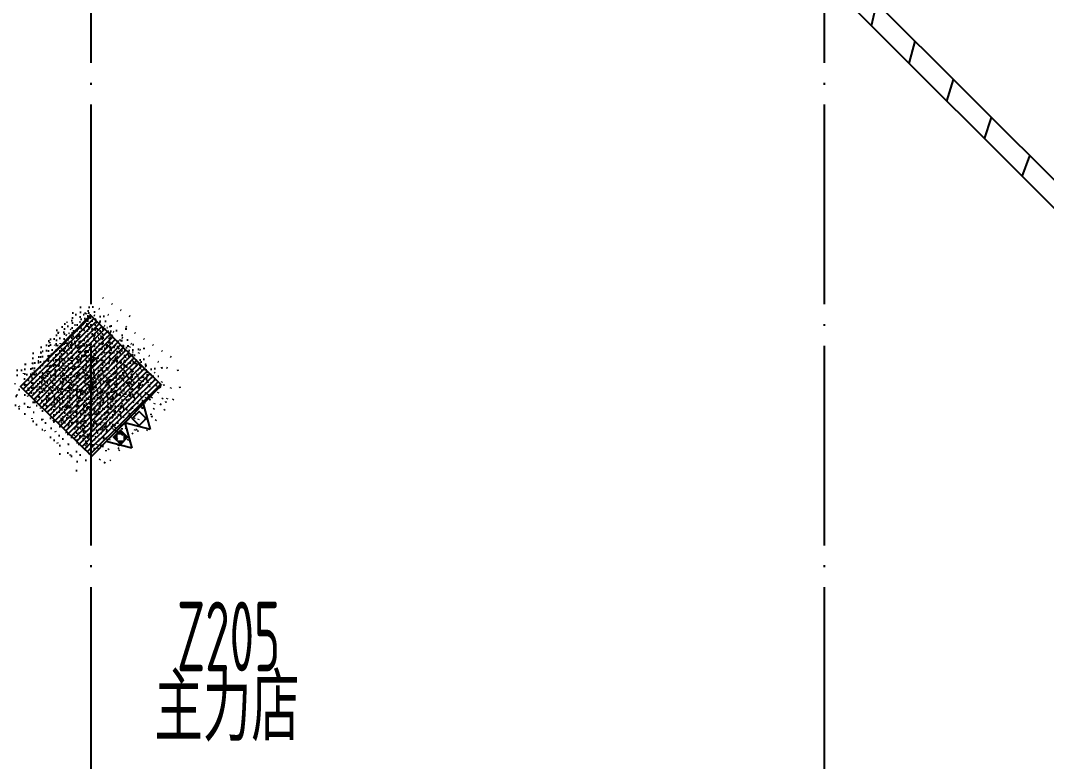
# Model space of a CAD drawing. Header units: inches. Extents: x 0 to 1813292486, y 0 to 3473589894.
# Drawn here: x 600431431 to 600441714, y 3473263223 to 3473270655 of the extents above; entities that cross this region are included whole.
import ezdxf
from ezdxf.xclip import XClip

# ---------------------------------------------------------------- set-up
doc = ezdxf.new("R2010")
doc.units = ezdxf.units.IN
doc.header["$LTSCALE"] = 1000
doc.header["$MEASUREMENT"] = 0
doc.header["$XCLIPFRAME"] = 2
doc.linetypes.add('AX-MALL-GIRD-200$0$DOTE', pattern=[2.4200000000000004, 2, -0.2, 0.02, -0.2])
for name, color, linetype in [('A-Anno-Note', 241, 'Continuous'), ('AX-MALL-DIM-P02$0$A-Detl-Thin', 131, 'Continuous'), ('AX-MALL-GIRD-200$0$A-Grid', 222, 'AX-MALL-GIRD-200$0$DOTE'), ('AX-MALL-P02-200$0$A-Anno-Note', 241, 'Continuous'), ('AX-MALL-WALL-P02$0$A-Anno-Note', 241, 'Continuous'), ('AX-MALL-WALL-P02-QT$0$A-Detl-Thin', 131, 'Continuous'), ('AX-MALL-WALL-P02-QT$0$A-Wall', 2, 'Continuous'), ('AX-MALL-WALL-P02-QT$0$A-Wall-Patt', 13, 'Continuous'), ('AX-MALL-WALL-P02-QT$0$A-Wind', 4, 'Continuous'), ('AX-MALL-WORD-P02$0$A-Anno-Note', 241, 'Continuous'), ('AX-MALL-ZTKD-P02$0$A-Anno-Note', 241, 'Continuous'), ('PX-MALL-P02-LG$0$P-Exsh', 31, 'Continuous'), ('SX-MALL-WALL-L-1F~2F$0$S-COLU', 30, 'Continuous'), ('SX-MALL-WALL-L-1F~2F$0$S-PATT-WALL', 83, 'Continuous'), ('SX-MALL-WALL-L-1F~2F$0$单形心', 4, 'Continuous')]:
    doc.layers.add(name, color=color, linetype=linetype)
doc.styles.add('AX-MALL-WORD-P02$0$STANDARD', font='gbenor.shx', dxfattribs={"bigfont": 'gbcbig.shx'})

# ---------------------------------------------------------------- blocks, each defined once
blk = doc.blocks.new('AX-MALL-WORD-P02')
at = {"layer": 'AX-MALL-WORD-P02$0$A-Anno-Note', "style": 'AX-MALL-WORD-P02$0$STANDARD', "width": 0.6}
blk.add_text('Z205', height=700, rotation=339.5681613092015, dxfattribs=at).set_placement((600263668.1573956, 3473171941.43947))
at = {"layer": 'AX-MALL-WORD-P02$0$A-Anno-Note', "style": 'AX-MALL-WORD-P02$0$STANDARD'}
blk.add_text('主力店', height=675.177304964539, rotation=339.5681613092015, dxfattribs=at).set_placement((600263210.3408706, 3473171362.655565))
blk = doc.blocks.new('AX-MALL-GIRD-200')
at = {"layer": 'AX-MALL-GIRD-200$0$A-Grid'}
for p, q in [((600276670.8627876, 3473209317.449277), (600237941.3238384, 3473105353.722196)), ((600283558.4606664, 3473206751.616964), (600244828.9217169, 3473102787.889884))]:
    blk.add_line(p, q, dxfattribs=at)
blk = doc.blocks.new('SX-MALL-WALL-L-1F~2F$0$BANWANG_XINGXIN')
at = {"color": 0}
for points in [[(0.7071067811865476, 0.7071067811865475), (-0.7071067811865477, -0.7071067811865475)], [(-0.7071067811865475, 0.7071067811865476), (0.7071067811865474, -0.7071067811865477)]]:
    blk.add_lwpolyline(points, dxfattribs=at)
blk = doc.blocks.new('SX-MALL-WALL-L-1F~2F')
at = {"layer": 'SX-MALL-WALL-L-1F~2F$0$S-PATT-WALL'}
h = blk.add_hatch(dxfattribs=at)
h.set_pattern_fill('钢筋混凝土', color=256, scale=15, pattern_type=2)
h.set_pattern_definition([(24.56816130815008, (600489004.1230397, 3473080197.013236), (-15.59158029745912, 34.10502343977914), []), (29.56816130815006, (600489004.1230397, 3473080197.013236), (97.5344542171826, -46.37920051398538), [11.25, -123.75]), (334.5681613081501, (600489004.1230397, 3473080197.013236), (19.88439777930017, 112.9961142827253), [9, -99]), (80.01956130815012, (600489012.2509109, 3473080193.148303), (117.4189029658788, 66.6168216839979), [9.5610285, -105.1713168]), (25.75236130815008, (600489014.5958247, 3473080225.12588), (141.3476152528259, -79.15081592630247), [16.875, -185.625]), (76.20376130815006, (600489026.3747884, 3473080218.529971), (182.3878362876287, 87.98253897347955), [14.3415432, -157.75695]), (330.7523613081502, (600489014.5958247, 3473080225.12588), (182.3877676282036, 87.98268140644709), [13.5, -148.5]), (0.5681613081500814, (600489026.0339507, 3473080212.861326), (62.82047319491907, -87.84980448086725), [11.25, -123.75]), (305.5681613081501, (600489026.0339507, 3473080212.861326), (72.17288941709447, 89.1884810456373), [9, -99]), (51.01956130815006, (600489031.2689854, 3473080205.540506), (134.993362547283, 1.3385713151864), [9.5610285, -105.1713168]), (17.0681613081501, (600489004.1230397, 3473080197.013236), (19.14085715649212, 46.15589493569336), [0, -97.8, 0, -100.5, 0, -99.375]), (347.0681613081501, (600489004.1230397, 3473080197.013236), (57.63084700166313, 41.66442755962087), [0, -57.29999999999988, 0, -95.54999999999976, 0, -37.87499999999988]), (307.0681613081501, (600488972.7774413, 3473080208.690391), (73.85474000759697, -31.12342332408592), [0, -37.5, 0, -117, 0, -155.25]), (297.0681613081501, (600488958.721119, 3473080213.926783), (87.21641676176716, -16.46683783358974), [0, -48.75, 0, -77.69999999999999, 0, -110.25])])
h.paths.add_polyline_path([(600264525.590593, 3473174684.560982), (600264101.961042, 3473175590.39651), (600263196.1255144, 3473175166.766959), (600263619.7550657, 3473174260.931431)])
at = {"layer": 'SX-MALL-WALL-L-1F~2F$0$S-COLU'}
blk.add_lwpolyline([(600264525.590593, 3473174684.560982), (600264101.961042, 3473175590.39651), (600263196.1255144, 3473175166.766959), (600263619.7550657, 3473174260.931431)], close=True, dxfattribs=at)
at = {"layer": 'SX-MALL-WALL-L-1F~2F$0$单形心', "xscale": 50, "yscale": 50, "zscale": 50}
blk.add_blockref('SX-MALL-WALL-L-1F~2F$0$BANWANG_XINGXIN', (600263860.8580542, 3473174925.663971), dxfattribs=at)
blk = doc.blocks.new('SX-MALL-WALL-L-2F~3F')
ref = blk.add_blockref('SX-MALL-WALL-L-1F~2F', (0, 0))
XClip(ref).set_block_clipping_path([(600349769.7341375, 3473074679.418533), (600357001.7302529, 3473071985.287766), (600356499.8725733, 3473070638.124951), (600359302.5086629, 3473069594.060767), (600362345.1765132, 3473077761.653201), (600381551.4312518, 3473070606.759726), (600391553.7259278, 3473066880.611454), (600387749.827644, 3473056669.608357), (600391632.1759799, 3473055223.319679), (600395635.5522461, 3473065969.791956), (600406982.2408491, 3473061742.817497), (600403058.8006672, 3473051210.921831), (600412723.2437257, 3473047610.6332), (600445093.3740637, 3473134503.466942), (600393055.2444371, 3473153889.197227), (600387463.4997383, 3473138878.984498), (600380158.3525343, 3473141600.366193), (600382830.751978, 3473148774.027779), (600388210.8522022, 3473146769.782572), (600390696.2253517, 3473153441.399696), (600277474.697425, 3473195619.741203), (600273446.9822528, 3473184807.934726), (600257129.111771, 3473190886.82031), (600241575.9633431, 3473149136.690594), (600258197.8999482, 3473142944.531458), (600255239.7303221, 3473135003.762026), (600263182.3271956, 3473132044.911624), (600260741.6763649, 3473125493.34496), (600269350.4970673, 3473122286.306632), (600271511.1407766, 3473128086.235537), (600286270.1853781, 3473122588.058336), (600284109.5416689, 3473116788.129431), (600282580.7823727, 3473112684.400902), (600291840.7574171, 3473109234.788475), (600290827.7957876, 3473106515.642598), (600293360.405141, 3473105572.171298), (600294731.2544166, 3473109252.0137), (600323175.4764534, 3473098655.706329), (600321336.3302773, 3473093718.790065), (600344750.773286, 3473084996.222976), (600341987.4689643, 3473077578.540671), (600344583.6790427, 3473076611.376234), (600346015.5062013, 3473080454.904757), (600351201.5612961, 3473078522.947055)])
blk = doc.blocks.new('SX-MALL-WALL-2F~3F')
blk.add_blockref('SX-MALL-WALL-L-2F~3F', (0, 0))
blk = doc.blocks.new('AX-MALL-WALL-P02-QT')
at = {"layer": 'AX-MALL-WALL-P02-QT$0$A-Wall-Patt'}
h = blk.add_hatch(dxfattribs=at)
h.set_pattern_fill('普通砖', color=256, scale=200, style=0)
h.set_pattern_definition([(45, (0, 359.0227), (-353.55353201463, 353.55353201463), [])])
h.paths.add_polyline_path([(600268543.9825943, 3473184367.89724), (600268480.6742258, 3473184265.979854), (600275749.4683285, 3473168365.503313), (600275931.3632028, 3473168448.655311), (600268662.8160149, 3473184348.591726)])
at = {"layer": 'AX-MALL-WALL-P02-QT$0$A-Wall'}
for p, q in [((600268662.8160149, 3473184348.591726), (600275931.3632028, 3473168448.655311)), ((600268480.6742258, 3473184265.979854), (600275749.4683285, 3473168365.503313))]:
    blk.add_line(p, q, dxfattribs=at)
at = {"layer": 'AX-MALL-WALL-P02-QT$0$A-Detl-Thin'}
blk.add_blockref('SX-MALL-WALL-2F~3F', (0, 0), dxfattribs=at)
at = {"layer": 'AX-MALL-WALL-P02-QT$0$A-Wind'}
blk.add_blockref('AX-MALL-GIRD-200', (0, 0), dxfattribs=at)
blk = doc.blocks.new('AX-MALL-WALL-P02')
at = {"layer": 'AX-MALL-WALL-P02$0$A-Anno-Note'}
blk.add_blockref('AX-MALL-WORD-P02', (0, 0), dxfattribs=at)
blk.add_blockref('AX-MALL-WALL-P02-QT', (0, 0), dxfattribs=at)
blk = doc.blocks.new('PX-MALL-P02-LG$0$MHQ')
at = {"layer": 'PX-MALL-P02-LG$0$P-Exsh', "ltscale": 0.7}
h = blk.add_hatch(dxfattribs=at)
h.set_pattern_fill('ANSI31', color=256, scale=25, style=0)
h.set_pattern_definition([(45, (-160019.2306599375, -42228.3236173685), (-28.0633003783411, 28.0633003783411), [])])
h.paths.add_polyline_path([(-75.0000000015425, 185.1731819980414), (75, 185.1731819980414), (75, 35.17318199802685), (-75.0000000015425, 35.17318199802685)])
for points in [[(0, 346.4101615137042), (-200, -1.455191522836685e-11), (200, -1.455191522836685e-11)], [(0, 346.4101615137042), (-200, -1.455191522836685e-11), (200, -1.455191522836685e-11)], [(0, 346.4101615137042), (-200, -1.455191522836685e-11), (200, -1.455191522836685e-11)], [(-75.0000000015425, 185.1731819980414), (75, 185.1731819980414), (75, 35.17318199802685), (-75.0000000015425, 35.17318199802685)]]:
    blk.add_lwpolyline(points, close=True, dxfattribs=at)
blk = doc.blocks.new('PX-MALL-P02-LG$0$A$C301F1425')
at = {"layer": 'PX-MALL-P02-LG$0$P-Exsh', "ltscale": 0.7}
for p in [(-200, 1.455191522836685e-11), (200, 1.455191522836685e-11)]:
    blk.add_blockref('PX-MALL-P02-LG$0$MHQ', p, dxfattribs=at)
blk = doc.blocks.new('PX-MALL-P02-LG')
at = {"xscale": -0.6600000001490101, "yscale": 0.6600000001490101, "zscale": 0.6600000001490112, "rotation": 205.0639492471414}
blk.add_blockref('PX-MALL-P02-LG$0$A$C301F1425', (600264047.3094345, 3473174460.884577), dxfattribs=at)
blk = doc.blocks.new('AX-MALL-ZTKD-P02')
at = {"layer": 'AX-MALL-ZTKD-P02$0$A-Anno-Note'}
blk.add_blockref('AX-MALL-GIRD-200', (0, 0), dxfattribs=at)
blk = doc.blocks.new('AX-MALL-DIM-P02')
at = {"layer": 'AX-MALL-DIM-P02$0$A-Detl-Thin'}
blk.add_blockref('AX-MALL-ZTKD-P02', (-2.384185791015625e-06, 9.5367431640625e-07), dxfattribs=at)
blk = doc.blocks.new('AX-MALL-P02-200')
at = {"layer": 'AX-MALL-P02-200$0$A-Anno-Note'}
blk.add_blockref('AX-MALL-WALL-P02', (0, 0), dxfattribs=at)
for name in ['AX-MALL-DIM-P02', 'PX-MALL-P02-LG']:
    blk.add_blockref(name, (0, 0), dxfattribs=at)

msp = doc.modelspace()

# ---------------------------------------------------------------- block references
at = {"layer": 'A-Anno-Note', "rotation": 20.43183869077545}
msp.add_blockref('AX-MALL-P02-200', (1250392458.527329, 9048125.682563305), dxfattribs=at)

doc.saveas('drawing.dxf')
